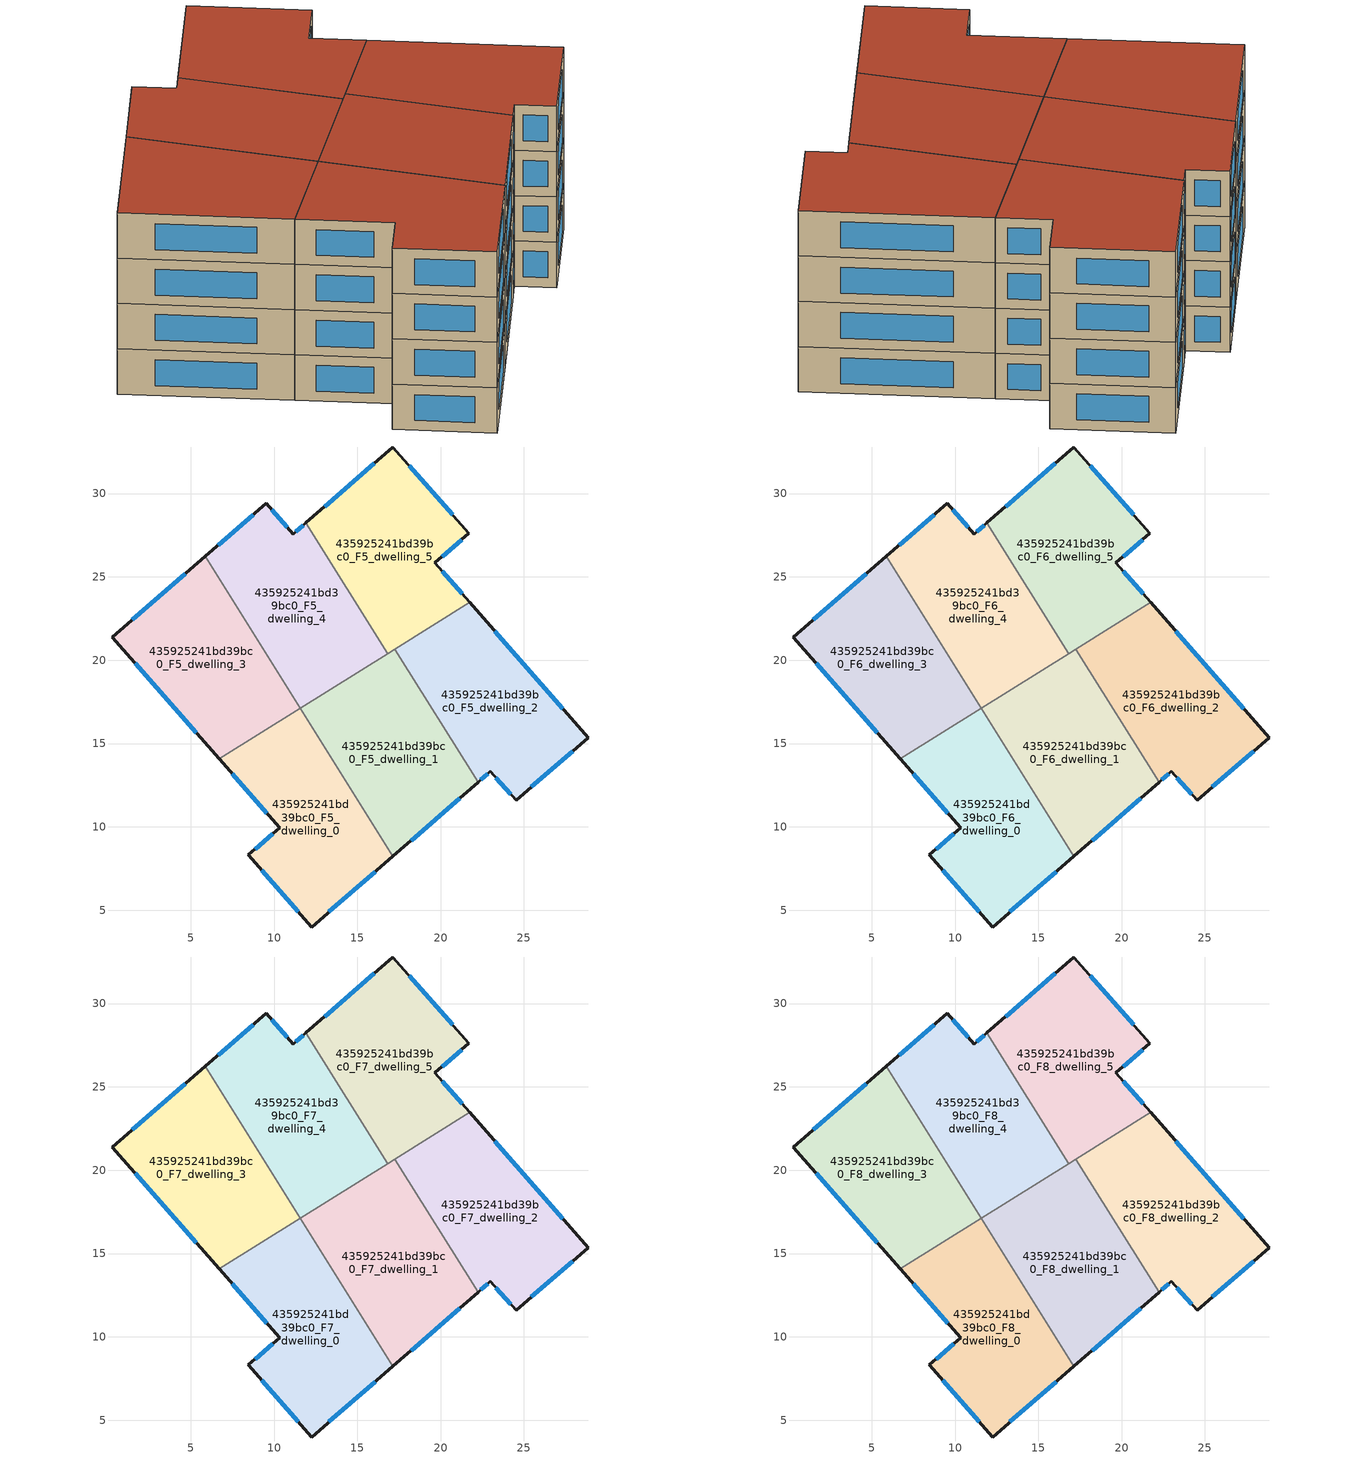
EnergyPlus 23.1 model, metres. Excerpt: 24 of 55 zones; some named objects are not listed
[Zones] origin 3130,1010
435925241bd39bc0_F5_dwelling_0
 floor to 435925241bd39bc0_F4_dwelling_0 (EU_floor_Construction): 11.57,17.12 17.13,8.23 12.26,3.99 8.46,8.32 10.34,9.94 6.71,14.08 z15
 wall outside (EU_wall_Construction): 6.71,14.08 10.34,9.94 8.46,8.32 12.26,3.99 17.13,8.23 z15:18
 wall to 435925241bd39bc0_F5_dwelling_1 (EU_wall_Construction): 17.13,8.23 11.57,17.12 z15:18
 wall to 435925241bd39bc0_F5_dwelling_3 (EU_wall_Construction): 11.57,17.11 6.71,14.08 z15:18
 window (EU_Window_Construction): 7.49,13.19 9.56,10.83 / 13.3,4.9 16.08,7.32 / 9.28,7.39 11.44,4.92 / 9.94,9.59 8.86,8.67 z15.64:17.36
435925241bd39bc0_F5_dwelling_1
 floor to 435925241bd39bc0_F4_dwelling_1 (EU_floor_Construction): 17.26,20.67 22.24,12.68 17.13,8.23 11.57,17.12 z15
 wall outside (EU_wall_Construction): 17.13,8.23 22.24,12.68 z15:18
 wall to 435925241bd39bc0_F5_dwelling_2 (EU_wall_Construction): 22.24,12.68 17.26,20.67 z15:18
 wall to 435925241bd39bc0_F5_dwelling_4 (EU_wall_Construction): 16.82,20.4 11.57,17.12 z15:18
 wall to 435925241bd39bc0_F5_dwelling_5 (EU_wall_Construction): 17.25,20.67 16.82,20.4 z15:18
 window (EU_Window_Construction): 18.22,9.18 21.15,11.73 z15.64:17.36
435925241bd39bc0_F5_dwelling_2
 floor to 435925241bd39bc0_F4_dwelling_2 (EU_floor_Construction): 21.74,23.47 28.85,15.36 24.52,11.59 22.99,13.33 22.24,12.68 17.26,20.67 z15
 wall outside (EU_wall_Construction): 22.24,12.68 22.99,13.33 24.52,11.59 28.85,15.36 21.74,23.47 z15:18
 wall to 435925241bd39bc0_F5_dwelling_5 (EU_wall_Construction): 21.74,23.47 17.26,20.67 z15:18
 window (EU_Window_Construction): 27.32,17.09 23.26,21.73 / 25.45,12.4 27.92,14.55 / 23.32,12.96 24.19,11.97 / 22.4,12.82 22.83,13.19 z15.64:17.36
435925241bd39bc0_F5_dwelling_3
 floor to 435925241bd39bc0_F4_dwelling_3 (EU_floor_Construction): 5.87,26.23 11.57,17.11 6.71,14.08 0.3,21.38 z15
 wall outside (EU_wall_Construction): 5.87,26.23 0.3,21.38 6.71,14.08 z15:18
 wall to 435925241bd39bc0_F5_dwelling_4 (EU_wall_Construction): 11.57,17.11 5.87,26.23 z15:18
 window (EU_Window_Construction): 1.67,19.81 5.34,15.64 / 4.68,25.19 1.49,22.42 z15.64:17.36
435925241bd39bc0_F5_dwelling_4
 floor to 435925241bd39bc0_F4_dwelling_4 (EU_floor_Construction): 11.92,28.25 16.82,20.4 11.57,17.11 5.87,26.23 9.53,29.41 11.15,27.58 z15
 wall outside (EU_wall_Construction): 11.92,28.25 11.15,27.58 9.53,29.41 5.87,26.23 z15:18
 wall to 435925241bd39bc0_F5_dwelling_5 (EU_wall_Construction): 16.82,20.4 11.92,28.25 z15:18
 window (EU_Window_Construction): 8.75,28.73 6.65,26.91 / 10.8,27.97 9.88,29.02 / 11.75,28.1 11.31,27.72 z15.64:17.36
435925241bd39bc0_F5_dwelling_5
 floor to 435925241bd39bc0_F4_dwelling_5 (EU_floor_Construction): 17.14,32.8 21.69,27.61 19.65,25.85 21.74,23.47 16.82,20.4 11.92,28.25 z15
 wall outside (EU_wall_Construction): 21.74,23.47 19.65,25.85 21.69,27.61 17.14,32.8 11.92,28.25 z15:18
 window (EU_Window_Construction): 21.29,23.98 20.1,25.34 / 16.02,31.82 13.04,29.22 / 20.71,28.72 18.11,31.69 / 20.09,26.22 21.25,27.23 z15.64:17.36
435925241bd39bc0_F6_dwelling_0
 floor to 435925241bd39bc0_F5_dwelling_0 (EU_floor_Construction): 11.57,17.12 17.13,8.23 12.26,3.99 8.46,8.32 10.34,9.94 6.71,14.08 z18
 wall outside (EU_wall_Construction): 6.71,14.08 10.34,9.94 8.46,8.32 12.26,3.99 17.13,8.23 z18:21
 wall to 435925241bd39bc0_F6_dwelling_1 (EU_wall_Construction): 17.13,8.23 11.57,17.12 z18:21
 wall to 435925241bd39bc0_F6_dwelling_3 (EU_wall_Construction): 11.57,17.11 6.71,14.08 z18:21
 window (EU_Window_Construction): 7.49,13.19 9.56,10.83 / 13.3,4.9 16.08,7.32 / 9.28,7.39 11.44,4.92 / 9.94,9.59 8.86,8.67 z18.64:20.36
435925241bd39bc0_F6_dwelling_1
 floor to 435925241bd39bc0_F5_dwelling_1 (EU_floor_Construction): 17.26,20.67 22.24,12.68 17.13,8.23 11.57,17.12 z18
 wall outside (EU_wall_Construction): 17.13,8.23 22.24,12.68 z18:21
 wall to 435925241bd39bc0_F6_dwelling_2 (EU_wall_Construction): 22.24,12.68 17.26,20.67 z18:21
 wall to 435925241bd39bc0_F6_dwelling_4 (EU_wall_Construction): 16.82,20.4 11.57,17.12 z18:21
 wall to 435925241bd39bc0_F6_dwelling_5 (EU_wall_Construction): 17.25,20.67 16.82,20.4 z18:21
 window (EU_Window_Construction): 18.22,9.18 21.15,11.73 z18.64:20.36
435925241bd39bc0_F6_dwelling_2
 floor to 435925241bd39bc0_F5_dwelling_2 (EU_floor_Construction): 21.74,23.47 28.85,15.36 24.52,11.59 22.99,13.33 22.24,12.68 17.26,20.67 z18
 wall outside (EU_wall_Construction): 22.24,12.68 22.99,13.33 24.52,11.59 28.85,15.36 21.74,23.47 z18:21
 wall to 435925241bd39bc0_F6_dwelling_5 (EU_wall_Construction): 21.74,23.47 17.26,20.67 z18:21
 window (EU_Window_Construction): 27.32,17.09 23.26,21.73 / 25.45,12.4 27.92,14.55 / 23.32,12.96 24.19,11.97 / 22.4,12.82 22.83,13.19 z18.64:20.36
435925241bd39bc0_F6_dwelling_3
 floor to 435925241bd39bc0_F5_dwelling_3 (EU_floor_Construction): 5.87,26.23 11.57,17.11 6.71,14.08 0.3,21.38 z18
 wall outside (EU_wall_Construction): 5.87,26.23 0.3,21.38 6.71,14.08 z18:21
 wall to 435925241bd39bc0_F6_dwelling_4 (EU_wall_Construction): 11.57,17.11 5.87,26.23 z18:21
 window (EU_Window_Construction): 1.67,19.81 5.34,15.64 / 4.68,25.19 1.49,22.42 z18.64:20.36
435925241bd39bc0_F6_dwelling_4
 floor to 435925241bd39bc0_F5_dwelling_4 (EU_floor_Construction): 11.92,28.25 16.82,20.4 11.57,17.11 5.87,26.23 9.53,29.41 11.15,27.58 z18
 wall outside (EU_wall_Construction): 11.92,28.25 11.15,27.58 9.53,29.41 5.87,26.23 z18:21
 wall to 435925241bd39bc0_F6_dwelling_5 (EU_wall_Construction): 16.82,20.4 11.92,28.25 z18:21
 window (EU_Window_Construction): 8.75,28.73 6.65,26.91 / 10.8,27.97 9.88,29.02 / 11.75,28.1 11.31,27.72 z18.64:20.36
435925241bd39bc0_F6_dwelling_5
 floor to 435925241bd39bc0_F5_dwelling_5 (EU_floor_Construction): 17.14,32.8 21.69,27.61 19.65,25.85 21.74,23.47 16.82,20.4 11.92,28.25 z18
 wall outside (EU_wall_Construction): 21.74,23.47 19.65,25.85 21.69,27.61 17.14,32.8 11.92,28.25 z18:21
 window (EU_Window_Construction): 21.29,23.98 20.1,25.34 / 16.02,31.82 13.04,29.22 / 20.71,28.72 18.11,31.69 / 20.09,26.22 21.25,27.23 z18.64:20.36
435925241bd39bc0_F7_dwelling_0
 floor to 435925241bd39bc0_F6_dwelling_0 (EU_floor_Construction): 11.57,17.12 17.13,8.23 12.26,3.99 8.46,8.32 10.34,9.94 6.71,14.08 z21
 wall outside (EU_wall_Construction): 6.71,14.08 10.34,9.94 8.46,8.32 12.26,3.99 17.13,8.23 z21:24
 wall to 435925241bd39bc0_F7_dwelling_1 (EU_wall_Construction): 17.13,8.23 11.57,17.12 z21:24
 wall to 435925241bd39bc0_F7_dwelling_3 (EU_wall_Construction): 11.57,17.11 6.71,14.08 z21:24
 window (EU_Window_Construction): 7.49,13.19 9.56,10.83 / 13.3,4.9 16.08,7.32 / 9.28,7.39 11.44,4.92 / 9.94,9.59 8.86,8.67 z21.64:23.36
435925241bd39bc0_F7_dwelling_1
 floor to 435925241bd39bc0_F6_dwelling_1 (EU_floor_Construction): 17.26,20.67 22.24,12.68 17.13,8.23 11.57,17.12 z21
 wall outside (EU_wall_Construction): 17.13,8.23 22.24,12.68 z21:24
 wall to 435925241bd39bc0_F7_dwelling_2 (EU_wall_Construction): 22.24,12.68 17.26,20.67 z21:24
 wall to 435925241bd39bc0_F7_dwelling_4 (EU_wall_Construction): 16.82,20.4 11.57,17.12 z21:24
 wall to 435925241bd39bc0_F7_dwelling_5 (EU_wall_Construction): 17.25,20.67 16.82,20.4 z21:24
 window (EU_Window_Construction): 18.22,9.18 21.15,11.73 z21.64:23.36
435925241bd39bc0_F7_dwelling_2
 floor to 435925241bd39bc0_F6_dwelling_2 (EU_floor_Construction): 21.74,23.47 28.85,15.36 24.52,11.59 22.99,13.33 22.24,12.68 17.26,20.67 z21
 wall outside (EU_wall_Construction): 22.24,12.68 22.99,13.33 24.52,11.59 28.85,15.36 21.74,23.47 z21:24
 wall to 435925241bd39bc0_F7_dwelling_5 (EU_wall_Construction): 21.74,23.47 17.26,20.67 z21:24
 window (EU_Window_Construction): 27.32,17.09 23.26,21.73 / 25.45,12.4 27.92,14.55 / 23.32,12.96 24.19,11.97 / 22.4,12.82 22.83,13.19 z21.64:23.36
435925241bd39bc0_F7_dwelling_3
 floor to 435925241bd39bc0_F6_dwelling_3 (EU_floor_Construction): 5.87,26.23 11.57,17.11 6.71,14.08 0.3,21.38 z21
 wall outside (EU_wall_Construction): 5.87,26.23 0.3,21.38 6.71,14.08 z21:24
 wall to 435925241bd39bc0_F7_dwelling_4 (EU_wall_Construction): 11.57,17.11 5.87,26.23 z21:24
 window (EU_Window_Construction): 1.67,19.81 5.34,15.64 / 4.68,25.19 1.49,22.42 z21.64:23.36
435925241bd39bc0_F7_dwelling_4
 floor to 435925241bd39bc0_F6_dwelling_4 (EU_floor_Construction): 11.92,28.25 16.82,20.4 11.57,17.11 5.87,26.23 9.53,29.41 11.15,27.58 z21
 wall outside (EU_wall_Construction): 11.92,28.25 11.15,27.58 9.53,29.41 5.87,26.23 z21:24
 wall to 435925241bd39bc0_F7_dwelling_5 (EU_wall_Construction): 16.82,20.4 11.92,28.25 z21:24
 window (EU_Window_Construction): 8.75,28.73 6.65,26.91 / 10.8,27.97 9.88,29.02 / 11.75,28.1 11.31,27.72 z21.64:23.36
435925241bd39bc0_F7_dwelling_5
 floor to 435925241bd39bc0_F6_dwelling_5 (EU_floor_Construction): 17.14,32.8 21.69,27.61 19.65,25.85 21.74,23.47 16.82,20.4 11.92,28.25 z21
 wall outside (EU_wall_Construction): 21.74,23.47 19.65,25.85 21.69,27.61 17.14,32.8 11.92,28.25 z21:24
 window (EU_Window_Construction): 21.29,23.98 20.1,25.34 / 16.02,31.82 13.04,29.22 / 20.71,28.72 18.11,31.69 / 20.09,26.22 21.25,27.23 z21.64:23.36
435925241bd39bc0_F8_dwelling_0
 floor to 435925241bd39bc0_F7_dwelling_0 (EU_floor_Construction): 11.57,17.12 17.13,8.23 12.26,3.99 8.46,8.32 10.34,9.94 6.71,14.08 z24
 wall outside (EU_wall_Construction): 6.71,14.08 10.34,9.94 8.46,8.32 12.26,3.99 17.13,8.23 z24:27
 wall to 435925241bd39bc0_F8_dwelling_1 (EU_wall_Construction): 17.13,8.23 11.57,17.12 z24:27
 wall to 435925241bd39bc0_F8_dwelling_3 (EU_wall_Construction): 11.57,17.11 6.71,14.08 z24:27
 window (EU_Window_Construction): 7.49,13.19 9.56,10.83 / 13.3,4.9 16.08,7.32 / 9.28,7.39 11.44,4.92 / 9.94,9.59 8.86,8.67 z24.64:26.36
 roof outside (EU_roof_Construction): 17.13,8.23 11.57,17.12 6.71,14.08 10.34,9.94 8.46,8.32 12.26,3.99 z27
435925241bd39bc0_F8_dwelling_1
 floor to 435925241bd39bc0_F7_dwelling_1 (EU_floor_Construction): 17.26,20.67 22.24,12.68 17.13,8.23 11.57,17.12 z24
 wall outside (EU_wall_Construction): 17.13,8.23 22.24,12.68 z24:27
 wall to 435925241bd39bc0_F8_dwelling_2 (EU_wall_Construction): 22.24,12.68 17.26,20.67 z24:27
 wall to 435925241bd39bc0_F8_dwelling_4 (EU_wall_Construction): 16.82,20.4 11.57,17.12 z24:27
 wall to 435925241bd39bc0_F8_dwelling_5 (EU_wall_Construction): 17.25,20.67 16.82,20.4 z24:27
 window (EU_Window_Construction): 18.22,9.18 21.15,11.73 z24.64:26.36
 roof outside (EU_roof_Construction): 22.24,12.68 17.26,20.67 11.57,17.12 17.13,8.23 z27
435925241bd39bc0_F8_dwelling_2
 floor to 435925241bd39bc0_F7_dwelling_2 (EU_floor_Construction): 21.74,23.47 28.85,15.36 24.52,11.59 22.99,13.33 22.24,12.68 17.26,20.67 z24
 wall outside (EU_wall_Construction): 22.24,12.68 22.99,13.33 24.52,11.59 28.85,15.36 21.74,23.47 z24:27
 wall to 435925241bd39bc0_F8_dwelling_5 (EU_wall_Construction): 21.74,23.47 17.26,20.67 z24:27
 window (EU_Window_Construction): 27.32,17.09 23.26,21.73 / 25.45,12.4 27.92,14.55 / 23.32,12.96 24.19,11.97 / 22.4,12.82 22.83,13.19 z24.64:26.36
 roof outside (EU_roof_Construction): 28.85,15.36 21.74,23.47 17.26,20.67 22.24,12.68 22.99,13.33 24.52,11.59 z27
435925241bd39bc0_F8_dwelling_3
 floor to 435925241bd39bc0_F7_dwelling_3 (EU_floor_Construction): 5.87,26.23 11.57,17.11 6.71,14.08 0.3,21.38 z24
 wall outside (EU_wall_Construction): 5.87,26.23 0.3,21.38 6.71,14.08 z24:27
 wall to 435925241bd39bc0_F8_dwelling_4 (EU_wall_Construction): 11.57,17.11 5.87,26.23 z24:27
 window (EU_Window_Construction): 1.67,19.81 5.34,15.64 / 4.68,25.19 1.49,22.42 z24.64:26.36
 roof outside (EU_roof_Construction): 11.57,17.11 5.87,26.23 0.3,21.38 6.71,14.08 z27
435925241bd39bc0_F8_dwelling_4
 floor to 435925241bd39bc0_F7_dwelling_4 (EU_floor_Construction): 11.92,28.25 16.82,20.4 11.57,17.11 5.87,26.23 9.53,29.41 11.15,27.58 z24
 wall outside (EU_wall_Construction): 11.92,28.25 11.15,27.58 9.53,29.41 5.87,26.23 z24:27
 wall to 435925241bd39bc0_F8_dwelling_5 (EU_wall_Construction): 16.82,20.4 11.92,28.25 z24:27
 window (EU_Window_Construction): 8.75,28.73 6.65,26.91 / 10.8,27.97 9.88,29.02 / 11.75,28.1 11.31,27.72 z24.64:26.36
 roof outside (EU_roof_Construction): 16.82,20.4 11.92,28.25 11.15,27.58 9.53,29.41 5.87,26.23 11.57,17.11 z27
435925241bd39bc0_F8_dwelling_5
 floor to 435925241bd39bc0_F7_dwelling_5 (EU_floor_Construction): 17.14,32.8 21.69,27.61 19.65,25.85 21.74,23.47 16.82,20.4 11.92,28.25 z24
 wall outside (EU_wall_Construction): 21.74,23.47 19.65,25.85 21.69,27.61 17.14,32.8 11.92,28.25 z24:27
 window (EU_Window_Construction): 21.29,23.98 20.1,25.34 / 16.02,31.82 13.04,29.22 / 20.71,28.72 18.11,31.69 / 20.09,26.22 21.25,27.23 z24.64:26.36
 roof outside (EU_roof_Construction): 21.74,23.47 19.65,25.85 21.69,27.61 17.14,32.8 11.92,28.25 16.82,20.4 z27
[Building]
EU S2 Campaign: North Axis=0; Terrain=City; Solar Distribution=FullExterior
[Site:Location]
Yerevan-Zvartnots.Intl.AP: Latitude=40.15; Longitude=44.383; Time Zone=4; Elevation=854
[SizingPeriod:WeatherFileDays]
AnnualSizingPeriod: Begin Month=1; Begin Day of Month=1; End Month=12; End Day of Month=31; Day of Week for Start Day=Monday; Use Weather File Daylight Saving Period=No; Use Weather File Rain and Snow Indicators=No
[MATERIAL]
EU_InternalMass_Material: Roughness=MediumRough; Thickness=0.1; Conductivity=1; Density=1800; Specific Heat=900; Thermal Absorptance=0.9; Solar Absorptance=0.7; Visible Absorptance=0.7
[MATERIAL:NOMASS] Roughness=MediumRough; Thermal Absorptance=0.9; Solar Absorptance=0.7; Visible Absorptance=0.7
Name | Thermal Resistance
EU_wall_NoMass | 1.05043
EU_roof_NoMass | 1.45357
EU_floor_NoMass | 0.478065
[WINDOWMATERIAL:SIMPLEGLAZINGSYSTEM]
EU_Window_SimpleGlazing: UFactor=2.5566; Solar Heat Gain Coefficient=0.75; Visible Transmittance=0.75
[CONSTRUCTION]
EU_wall_Construction: EU_wall_NoMass
EU_roof_Construction: EU_roof_NoMass
EU_floor_Construction: EU_floor_NoMass
EU_Window_Construction: EU_Window_SimpleGlazing
EU_InternalMass_Construction: EU_InternalMass_Material
[ZONE] Type=1; Multiplier=1; Ceiling Height=autocalculate; Floor Area=autocalculate; Part of Total Floor Area=Yes
Name | Volume
435925241bd39bc0_F5_dwelling_0; 435925241bd39bc0_F6_dwelling_0; 435925241bd39bc0_F7_dwelling_0; 435925241bd39bc0_F8_dwelling_0 | 199.975
435925241bd39bc0_F5_dwelling_1; 435925241bd39bc0_F6_dwelling_1; 435925241bd39bc0_F7_dwelling_1; 435925241bd39bc0_F8_dwelling_1 | 199.999
435925241bd39bc0_F5_dwelling_2; 435925241bd39bc0_F6_dwelling_2; 435925241bd39bc0_F7_dwelling_2; 435925241bd39bc0_F8_dwelling_2 | 199.983
435925241bd39bc0_F5_dwelling_3; 435925241bd39bc0_F6_dwelling_3; 435925241bd39bc0_F7_dwelling_3; 435925241bd39bc0_F8_dwelling_3 | 200.003
435925241bd39bc0_F5_dwelling_4; 435925241bd39bc0_F6_dwelling_4; 435925241bd39bc0_F7_dwelling_4; 435925241bd39bc0_F8_dwelling_4 | 199.979
435925241bd39bc0_F5_dwelling_5; 435925241bd39bc0_F6_dwelling_5; 435925241bd39bc0_F7_dwelling_5; 435925241bd39bc0_F8_dwelling_5 | 199.982
[INTERNALMASS] Construction=EU_InternalMass_Construction
Name | Zone or ZoneList | Surface Area
435925241bd39bc0_F5_dwelling_0_EU_InternalMass | 435925241bd39bc0_F5_dwelling_0 | 66.6584
435925241bd39bc0_F5_dwelling_1_EU_InternalMass | 435925241bd39bc0_F5_dwelling_1 | 66.6665
435925241bd39bc0_F5_dwelling_2_EU_InternalMass | 435925241bd39bc0_F5_dwelling_2 | 66.661
435925241bd39bc0_F5_dwelling_3_EU_InternalMass | 435925241bd39bc0_F5_dwelling_3 | 66.6677
435925241bd39bc0_F5_dwelling_4_EU_InternalMass | 435925241bd39bc0_F5_dwelling_4 | 66.6595
435925241bd39bc0_F5_dwelling_5_EU_InternalMass | 435925241bd39bc0_F5_dwelling_5 | 66.6609
435925241bd39bc0_F6_dwelling_0_EU_InternalMass | 435925241bd39bc0_F6_dwelling_0 | 66.6584
435925241bd39bc0_F6_dwelling_1_EU_InternalMass | 435925241bd39bc0_F6_dwelling_1 | 66.6665
435925241bd39bc0_F6_dwelling_2_EU_InternalMass | 435925241bd39bc0_F6_dwelling_2 | 66.661
435925241bd39bc0_F6_dwelling_3_EU_InternalMass | 435925241bd39bc0_F6_dwelling_3 | 66.6677
435925241bd39bc0_F6_dwelling_4_EU_InternalMass | 435925241bd39bc0_F6_dwelling_4 | 66.6595
435925241bd39bc0_F6_dwelling_5_EU_InternalMass | 435925241bd39bc0_F6_dwelling_5 | 66.6609
435925241bd39bc0_F7_dwelling_0_EU_InternalMass | 435925241bd39bc0_F7_dwelling_0 | 66.6584
435925241bd39bc0_F7_dwelling_1_EU_InternalMass | 435925241bd39bc0_F7_dwelling_1 | 66.6665
435925241bd39bc0_F7_dwelling_2_EU_InternalMass | 435925241bd39bc0_F7_dwelling_2 | 66.661
435925241bd39bc0_F7_dwelling_3_EU_InternalMass | 435925241bd39bc0_F7_dwelling_3 | 66.6677
435925241bd39bc0_F7_dwelling_4_EU_InternalMass | 435925241bd39bc0_F7_dwelling_4 | 66.6595
435925241bd39bc0_F7_dwelling_5_EU_InternalMass | 435925241bd39bc0_F7_dwelling_5 | 66.6609
435925241bd39bc0_F8_dwelling_0_EU_InternalMass | 435925241bd39bc0_F8_dwelling_0 | 66.6584
435925241bd39bc0_F8_dwelling_1_EU_InternalMass | 435925241bd39bc0_F8_dwelling_1 | 66.6665
435925241bd39bc0_F8_dwelling_2_EU_InternalMass | 435925241bd39bc0_F8_dwelling_2 | 66.661
435925241bd39bc0_F8_dwelling_3_EU_InternalMass | 435925241bd39bc0_F8_dwelling_3 | 66.6677
435925241bd39bc0_F8_dwelling_4_EU_InternalMass | 435925241bd39bc0_F8_dwelling_4 | 66.6595
435925241bd39bc0_F8_dwelling_5_EU_InternalMass | 435925241bd39bc0_F8_dwelling_5 | 66.6609
[OTHEREQUIPMENT] Fuel Type=Electricity; Design Level Calculation Method=Watts/Area; Power per Zone Floor Area=1; Fraction Latent=0; Fraction Radiant=0; Fraction Lost=0; Carbon Dioxide Generation Rate=0; EndUse Subcategory=EU_Step8_InternalGains
Name | Zone or ZoneList or Space or SpaceList | Schedule
EU_Step8_InternalGain_435925241bd39bc0_F5_dwelling_0_f000 | 435925241bd39bc0_F5_dwelling_0 | EU_Step8_GainSchedule_435925241bd39bc0_F5_dwelling_0_f000
EU_Step8_InternalGain_435925241bd39bc0_F5_dwelling_1_f000 | 435925241bd39bc0_F5_dwelling_1 | EU_Step8_GainSchedule_435925241bd39bc0_F5_dwelling_1_f000
EU_Step8_InternalGain_435925241bd39bc0_F5_dwelling_2_f000 | 435925241bd39bc0_F5_dwelling_2 | EU_Step8_GainSchedule_435925241bd39bc0_F5_dwelling_2_f000
EU_Step8_InternalGain_435925241bd39bc0_F5_dwelling_3_f000 | 435925241bd39bc0_F5_dwelling_3 | EU_Step8_GainSchedule_435925241bd39bc0_F5_dwelling_3_f000
EU_Step8_InternalGain_435925241bd39bc0_F5_dwelling_4_f000 | 435925241bd39bc0_F5_dwelling_4 | EU_Step8_GainSchedule_435925241bd39bc0_F5_dwelling_4_f000
EU_Step8_InternalGain_435925241bd39bc0_F5_dwelling_5_f000 | 435925241bd39bc0_F5_dwelling_5 | EU_Step8_GainSchedule_435925241bd39bc0_F5_dwelling_5_f000
EU_Step8_InternalGain_435925241bd39bc0_F6_dwelling_0_f000 | 435925241bd39bc0_F6_dwelling_0 | EU_Step8_GainSchedule_435925241bd39bc0_F6_dwelling_0_f000
EU_Step8_InternalGain_435925241bd39bc0_F6_dwelling_1_f000 | 435925241bd39bc0_F6_dwelling_1 | EU_Step8_GainSchedule_435925241bd39bc0_F6_dwelling_1_f000
EU_Step8_InternalGain_435925241bd39bc0_F6_dwelling_2_f000 | 435925241bd39bc0_F6_dwelling_2 | EU_Step8_GainSchedule_435925241bd39bc0_F6_dwelling_2_f000
EU_Step8_InternalGain_435925241bd39bc0_F6_dwelling_3_f000 | 435925241bd39bc0_F6_dwelling_3 | EU_Step8_GainSchedule_435925241bd39bc0_F6_dwelling_3_f000
EU_Step8_InternalGain_435925241bd39bc0_F6_dwelling_4_f000 | 435925241bd39bc0_F6_dwelling_4 | EU_Step8_GainSchedule_435925241bd39bc0_F6_dwelling_4_f000
EU_Step8_InternalGain_435925241bd39bc0_F6_dwelling_5_f000 | 435925241bd39bc0_F6_dwelling_5 | EU_Step8_GainSchedule_435925241bd39bc0_F6_dwelling_5_f000
EU_Step8_InternalGain_435925241bd39bc0_F7_dwelling_0_f000 | 435925241bd39bc0_F7_dwelling_0 | EU_Step8_GainSchedule_435925241bd39bc0_F7_dwelling_0_f000
EU_Step8_InternalGain_435925241bd39bc0_F7_dwelling_1_f000 | 435925241bd39bc0_F7_dwelling_1 | EU_Step8_GainSchedule_435925241bd39bc0_F7_dwelling_1_f000
EU_Step8_InternalGain_435925241bd39bc0_F7_dwelling_2_f000 | 435925241bd39bc0_F7_dwelling_2 | EU_Step8_GainSchedule_435925241bd39bc0_F7_dwelling_2_f000
EU_Step8_InternalGain_435925241bd39bc0_F7_dwelling_3_f000 | 435925241bd39bc0_F7_dwelling_3 | EU_Step8_GainSchedule_435925241bd39bc0_F7_dwelling_3_f000
EU_Step8_InternalGain_435925241bd39bc0_F7_dwelling_4_f000 | 435925241bd39bc0_F7_dwelling_4 | EU_Step8_GainSchedule_435925241bd39bc0_F7_dwelling_4_f000
EU_Step8_InternalGain_435925241bd39bc0_F7_dwelling_5_f000 | 435925241bd39bc0_F7_dwelling_5 | EU_Step8_GainSchedule_435925241bd39bc0_F7_dwelling_5_f000
EU_Step8_InternalGain_435925241bd39bc0_F8_dwelling_0_f000 | 435925241bd39bc0_F8_dwelling_0 | EU_Step8_GainSchedule_435925241bd39bc0_F8_dwelling_0_f000
EU_Step8_InternalGain_435925241bd39bc0_F8_dwelling_1_f000 | 435925241bd39bc0_F8_dwelling_1 | EU_Step8_GainSchedule_435925241bd39bc0_F8_dwelling_1_f000
EU_Step8_InternalGain_435925241bd39bc0_F8_dwelling_2_f000 | 435925241bd39bc0_F8_dwelling_2 | EU_Step8_GainSchedule_435925241bd39bc0_F8_dwelling_2_f000
EU_Step8_InternalGain_435925241bd39bc0_F8_dwelling_3_f000 | 435925241bd39bc0_F8_dwelling_3 | EU_Step8_GainSchedule_435925241bd39bc0_F8_dwelling_3_f000
EU_Step8_InternalGain_435925241bd39bc0_F8_dwelling_4_f000 | 435925241bd39bc0_F8_dwelling_4 | EU_Step8_GainSchedule_435925241bd39bc0_F8_dwelling_4_f000
EU_Step8_InternalGain_435925241bd39bc0_F8_dwelling_5_f000 | 435925241bd39bc0_F8_dwelling_5 | EU_Step8_GainSchedule_435925241bd39bc0_F8_dwelling_5_f000
[ZONEVENTILATION:DESIGNFLOWRATE] Schedule=EU_AlwaysOn; Design Flow Rate Calculation Method=AirChanges/Hour; Air Changes per Hour=0.557805; Ventilation Type=Natural; Fan Pressure Rise=0; Fan Total Efficiency=1; Constant Term Coefficient=1; Temperature Term Coefficient=0; Velocity Term Coefficient=0; Velocity Squared Term Coefficient=0; Minimum Indoor Temperature=-100; Maximum Indoor Temperature=100; Delta Temperature=-100; Minimum Outdoor Temperature=-100; Maximum Outdoor Temperature=100; Maximum Wind Speed=40
Name | Zone or ZoneList or Space or SpaceList
EU_ConstantAir_435925241bd39bc0_F5_dwelling_0 | 435925241bd39bc0_F5_dwelling_0
EU_ConstantAir_435925241bd39bc0_F5_dwelling_1 | 435925241bd39bc0_F5_dwelling_1
EU_ConstantAir_435925241bd39bc0_F5_dwelling_2 | 435925241bd39bc0_F5_dwelling_2
EU_ConstantAir_435925241bd39bc0_F5_dwelling_3 | 435925241bd39bc0_F5_dwelling_3
EU_ConstantAir_435925241bd39bc0_F5_dwelling_4 | 435925241bd39bc0_F5_dwelling_4
EU_ConstantAir_435925241bd39bc0_F5_dwelling_5 | 435925241bd39bc0_F5_dwelling_5
EU_ConstantAir_435925241bd39bc0_F6_dwelling_0 | 435925241bd39bc0_F6_dwelling_0
EU_ConstantAir_435925241bd39bc0_F6_dwelling_1 | 435925241bd39bc0_F6_dwelling_1
EU_ConstantAir_435925241bd39bc0_F6_dwelling_2 | 435925241bd39bc0_F6_dwelling_2
EU_ConstantAir_435925241bd39bc0_F6_dwelling_3 | 435925241bd39bc0_F6_dwelling_3
EU_ConstantAir_435925241bd39bc0_F6_dwelling_4 | 435925241bd39bc0_F6_dwelling_4
EU_ConstantAir_435925241bd39bc0_F6_dwelling_5 | 435925241bd39bc0_F6_dwelling_5
EU_ConstantAir_435925241bd39bc0_F7_dwelling_0 | 435925241bd39bc0_F7_dwelling_0
EU_ConstantAir_435925241bd39bc0_F7_dwelling_1 | 435925241bd39bc0_F7_dwelling_1
EU_ConstantAir_435925241bd39bc0_F7_dwelling_2 | 435925241bd39bc0_F7_dwelling_2
EU_ConstantAir_435925241bd39bc0_F7_dwelling_3 | 435925241bd39bc0_F7_dwelling_3
EU_ConstantAir_435925241bd39bc0_F7_dwelling_4 | 435925241bd39bc0_F7_dwelling_4
EU_ConstantAir_435925241bd39bc0_F7_dwelling_5 | 435925241bd39bc0_F7_dwelling_5
EU_ConstantAir_435925241bd39bc0_F8_dwelling_0 | 435925241bd39bc0_F8_dwelling_0
EU_ConstantAir_435925241bd39bc0_F8_dwelling_1 | 435925241bd39bc0_F8_dwelling_1
EU_ConstantAir_435925241bd39bc0_F8_dwelling_2 | 435925241bd39bc0_F8_dwelling_2
EU_ConstantAir_435925241bd39bc0_F8_dwelling_3 | 435925241bd39bc0_F8_dwelling_3
EU_ConstantAir_435925241bd39bc0_F8_dwelling_4 | 435925241bd39bc0_F8_dwelling_4
EU_ConstantAir_435925241bd39bc0_F8_dwelling_5 | 435925241bd39bc0_F8_dwelling_5
[HVACTEMPLATE:THERMOSTAT] Constant Heating Setpoint=20; Constant Cooling Setpoint=50
EU_HeatOnly_435925241bd39bc0_F7_dwelling_2; EU_HeatOnly_435925241bd39bc0_F7_dwelling_3; EU_HeatOnly_435925241bd39bc0_F7_dwelling_4; EU_HeatOnly_435925241bd39bc0_F7_dwelling_5; EU_HeatOnly_435925241bd39bc0_F8_dwelling_0; EU_HeatOnly_435925241bd39bc0_F8_dwelling_1; EU_HeatOnly_435925241bd39bc0_F8_dwelling_2; EU_HeatOnly_435925241bd39bc0_F8_dwelling_3; EU_HeatOnly_435925241bd39bc0_F8_dwelling_4; EU_HeatOnly_435925241bd39bc0_F8_dwelling_5
[HVACTEMPLATE:ZONE:IDEALLOADSAIRSYSTEM] System Availability Schedule=EU_AlwaysOn; Maximum Heating Supply Air Temperature=50; Minimum Cooling Supply Air Temperature=13; Maximum Heating Supply Air Humidity Ratio=0.0156; Minimum Cooling Supply Air Humidity Ratio=0.0077; Heating Limit=NoLimit; Cooling Limit=NoLimit; Heating Availability Schedule=EU_AlwaysOn; Cooling Availability Schedule=EU_CoolingOff; Dehumidification Control Type=ConstantSensibleHeatRatio; Cooling Sensible Heat Ratio=0.7; Dehumidification Setpoint=60; Humidification Control Type=None; Humidification Setpoint=30; Outdoor Air Method=None; Outdoor Air Flow Rate per Person=0.00944; Outdoor Air Flow Rate per Zone Floor Area=0; Outdoor Air Flow Rate per Zone=0; Demand Controlled Ventilation Type=None; Outdoor Air Economizer Type=NoEconomizer; Heat Recovery Type=None; Sensible Heat Recovery Effectiveness=0.7; Latent Heat Recovery Effectiveness=0.65
Name | Template Thermostat
435925241bd39bc0_F5_dwelling_0 | EU_HeatOnly_435925241bd39bc0_F5_dwelling_0
435925241bd39bc0_F5_dwelling_1 | EU_HeatOnly_435925241bd39bc0_F5_dwelling_1
435925241bd39bc0_F5_dwelling_2 | EU_HeatOnly_435925241bd39bc0_F5_dwelling_2
435925241bd39bc0_F5_dwelling_3 | EU_HeatOnly_435925241bd39bc0_F5_dwelling_3
435925241bd39bc0_F5_dwelling_4 | EU_HeatOnly_435925241bd39bc0_F5_dwelling_4
435925241bd39bc0_F5_dwelling_5 | EU_HeatOnly_435925241bd39bc0_F5_dwelling_5
435925241bd39bc0_F6_dwelling_0 | EU_HeatOnly_435925241bd39bc0_F6_dwelling_0
435925241bd39bc0_F6_dwelling_1 | EU_HeatOnly_435925241bd39bc0_F6_dwelling_1
435925241bd39bc0_F6_dwelling_2 | EU_HeatOnly_435925241bd39bc0_F6_dwelling_2
435925241bd39bc0_F6_dwelling_3 | EU_HeatOnly_435925241bd39bc0_F6_dwelling_3
435925241bd39bc0_F6_dwelling_4 | EU_HeatOnly_435925241bd39bc0_F6_dwelling_4
435925241bd39bc0_F6_dwelling_5 | EU_HeatOnly_435925241bd39bc0_F6_dwelling_5
435925241bd39bc0_F7_dwelling_0 | EU_HeatOnly_435925241bd39bc0_F7_dwelling_0
435925241bd39bc0_F7_dwelling_1 | EU_HeatOnly_435925241bd39bc0_F7_dwelling_1
435925241bd39bc0_F7_dwelling_2 | EU_HeatOnly_435925241bd39bc0_F7_dwelling_2
435925241bd39bc0_F7_dwelling_3 | EU_HeatOnly_435925241bd39bc0_F7_dwelling_3
435925241bd39bc0_F7_dwelling_4 | EU_HeatOnly_435925241bd39bc0_F7_dwelling_4
435925241bd39bc0_F7_dwelling_5 | EU_HeatOnly_435925241bd39bc0_F7_dwelling_5
435925241bd39bc0_F8_dwelling_0 | EU_HeatOnly_435925241bd39bc0_F8_dwelling_0
435925241bd39bc0_F8_dwelling_1 | EU_HeatOnly_435925241bd39bc0_F8_dwelling_1
435925241bd39bc0_F8_dwelling_2 | EU_HeatOnly_435925241bd39bc0_F8_dwelling_2
435925241bd39bc0_F8_dwelling_3 | EU_HeatOnly_435925241bd39bc0_F8_dwelling_3
435925241bd39bc0_F8_dwelling_4 | EU_HeatOnly_435925241bd39bc0_F8_dwelling_4
435925241bd39bc0_F8_dwelling_5 | EU_HeatOnly_435925241bd39bc0_F8_dwelling_5
[SIZING:ZONE] Zone Cooling Design Supply Air Temperature Input Method=SupplyAirTemperature; Zone Cooling Design Supply Air Temperature=13; Zone Heating Design Supply Air Temperature Input Method=SupplyAirTemperature; Zone Heating Design Supply Air Temperature=50; Zone Cooling Design Supply Air Humidity Ratio=0.008; Zone Heating Design Supply Air Humidity Ratio=0.008; Cooling Design Air Flow Method=DesignDay; Cooling Design Air Flow Rate=0; Cooling Minimum Air Flow per Zone Floor Area=0.000762; Cooling Minimum Air Flow=0; Cooling Minimum Air Flow Fraction=0.2; Heating Design Air Flow Method=DesignDay; Heating Design Air Flow Rate=0; Heating Maximum Air Flow per Zone Floor Area=0.002032; Heating Maximum Air Flow=0.141576; Heating Maximum Air Flow Fraction=0.3; Account for Dedicated Outdoor Air System=No; Dedicated Outdoor Air System Control Strategy=NeutralSupplyAir; Dedicated Outdoor Air Low Setpoint Temperature for Design=autosize; Dedicated Outdoor Air High Setpoint Temperature for Design=autosize; Zone Load Sizing Method=Sensible Load Only No Latent Load; Zone Latent Cooling Design Supply Air Humidity Ratio Input Method=HumidityRatioDifference; Zone Cooling Design Supply Air Humidity Ratio Difference=0.005; Zone Latent Heating Design Supply Air Humidity Ratio Input Method=HumidityRatioDifference; Zone Humidification Design Supply Air Humidity Ratio Difference=0.005
435925241bd39bc0_F5_dwelling_0; 435925241bd39bc0_F5_dwelling_1; 435925241bd39bc0_F5_dwelling_2; 435925241bd39bc0_F5_dwelling_3; 435925241bd39bc0_F5_dwelling_4; 435925241bd39bc0_F5_dwelling_5; 435925241bd39bc0_F6_dwelling_0; 435925241bd39bc0_F6_dwelling_1; 435925241bd39bc0_F6_dwelling_2; 435925241bd39bc0_F6_dwelling_3; 435925241bd39bc0_F6_dwelling_4; 435925241bd39bc0_F6_dwelling_5; 435925241bd39bc0_F7_dwelling_0; 435925241bd39bc0_F7_dwelling_1; 435925241bd39bc0_F7_dwelling_2; 435925241bd39bc0_F7_dwelling_3; 435925241bd39bc0_F7_dwelling_4; 435925241bd39bc0_F7_dwelling_5; 435925241bd39bc0_F8_dwelling_0; 435925241bd39bc0_F8_dwelling_1; 435925241bd39bc0_F8_dwelling_2; 435925241bd39bc0_F8_dwelling_3; 435925241bd39bc0_F8_dwelling_4; 435925241bd39bc0_F8_dwelling_5
[SCHEDULE:CONSTANT]
Name | Hourly Value
EU_AlwaysOn | 1
EU_CoolingOff | 0
[SCHEDULE:FILE] Column Number=1; Rows to Skip at Top=0; Number of Hours of Data=8760; Column Separator=Comma; Interpolate to Timestep=No; Minutes per Item=60; Adjust Schedule for Daylight Savings=Yes
Name | File
EU_Step8_GainSchedule_435925241bd39bc0_F5_dwelling_0_f000 | ../../schedules/435925241bd39bc0/435925241bd39bc0_F5_dwelling_0_f000_gain.csv
EU_Step8_GainSchedule_435925241bd39bc0_F5_dwelling_1_f000 | ../../schedules/435925241bd39bc0/435925241bd39bc0_F5_dwelling_1_f000_gain.csv
EU_Step8_GainSchedule_435925241bd39bc0_F5_dwelling_2_f000 | ../../schedules/435925241bd39bc0/435925241bd39bc0_F5_dwelling_2_f000_gain.csv
EU_Step8_GainSchedule_435925241bd39bc0_F5_dwelling_3_f000 | ../../schedules/435925241bd39bc0/435925241bd39bc0_F5_dwelling_3_f000_gain.csv
EU_Step8_GainSchedule_435925241bd39bc0_F5_dwelling_4_f000 | ../../schedules/435925241bd39bc0/435925241bd39bc0_F5_dwelling_4_f000_gain.csv
EU_Step8_GainSchedule_435925241bd39bc0_F5_dwelling_5_f000 | ../../schedules/435925241bd39bc0/435925241bd39bc0_F5_dwelling_5_f000_gain.csv
EU_Step8_GainSchedule_435925241bd39bc0_F6_dwelling_0_f000 | ../../schedules/435925241bd39bc0/435925241bd39bc0_F6_dwelling_0_f000_gain.csv
EU_Step8_GainSchedule_435925241bd39bc0_F6_dwelling_1_f000 | ../../schedules/435925241bd39bc0/435925241bd39bc0_F6_dwelling_1_f000_gain.csv
EU_Step8_GainSchedule_435925241bd39bc0_F6_dwelling_2_f000 | ../../schedules/435925241bd39bc0/435925241bd39bc0_F6_dwelling_2_f000_gain.csv
EU_Step8_GainSchedule_435925241bd39bc0_F6_dwelling_3_f000 | ../../schedules/435925241bd39bc0/435925241bd39bc0_F6_dwelling_3_f000_gain.csv
EU_Step8_GainSchedule_435925241bd39bc0_F6_dwelling_4_f000 | ../../schedules/435925241bd39bc0/435925241bd39bc0_F6_dwelling_4_f000_gain.csv
EU_Step8_GainSchedule_435925241bd39bc0_F6_dwelling_5_f000 | ../../schedules/435925241bd39bc0/435925241bd39bc0_F6_dwelling_5_f000_gain.csv
EU_Step8_GainSchedule_435925241bd39bc0_F7_dwelling_0_f000 | ../../schedules/435925241bd39bc0/435925241bd39bc0_F7_dwelling_0_f000_gain.csv
EU_Step8_GainSchedule_435925241bd39bc0_F7_dwelling_1_f000 | ../../schedules/435925241bd39bc0/435925241bd39bc0_F7_dwelling_1_f000_gain.csv
EU_Step8_GainSchedule_435925241bd39bc0_F7_dwelling_2_f000 | ../../schedules/435925241bd39bc0/435925241bd39bc0_F7_dwelling_2_f000_gain.csv
EU_Step8_GainSchedule_435925241bd39bc0_F7_dwelling_3_f000 | ../../schedules/435925241bd39bc0/435925241bd39bc0_F7_dwelling_3_f000_gain.csv
EU_Step8_GainSchedule_435925241bd39bc0_F7_dwelling_4_f000 | ../../schedules/435925241bd39bc0/435925241bd39bc0_F7_dwelling_4_f000_gain.csv
EU_Step8_GainSchedule_435925241bd39bc0_F7_dwelling_5_f000 | ../../schedules/435925241bd39bc0/435925241bd39bc0_F7_dwelling_5_f000_gain.csv
EU_Step8_GainSchedule_435925241bd39bc0_F8_dwelling_0_f000 | ../../schedules/435925241bd39bc0/435925241bd39bc0_F8_dwelling_0_f000_gain.csv
EU_Step8_GainSchedule_435925241bd39bc0_F8_dwelling_1_f000 | ../../schedules/435925241bd39bc0/435925241bd39bc0_F8_dwelling_1_f000_gain.csv
EU_Step8_GainSchedule_435925241bd39bc0_F8_dwelling_2_f000 | ../../schedules/435925241bd39bc0/435925241bd39bc0_F8_dwelling_2_f000_gain.csv
EU_Step8_GainSchedule_435925241bd39bc0_F8_dwelling_3_f000 | ../../schedules/435925241bd39bc0/435925241bd39bc0_F8_dwelling_3_f000_gain.csv
EU_Step8_GainSchedule_435925241bd39bc0_F8_dwelling_4_f000 | ../../schedules/435925241bd39bc0/435925241bd39bc0_F8_dwelling_4_f000_gain.csv
EU_Step8_GainSchedule_435925241bd39bc0_F8_dwelling_5_f000 | ../../schedules/435925241bd39bc0/435925241bd39bc0_F8_dwelling_5_f000_gain.csv
